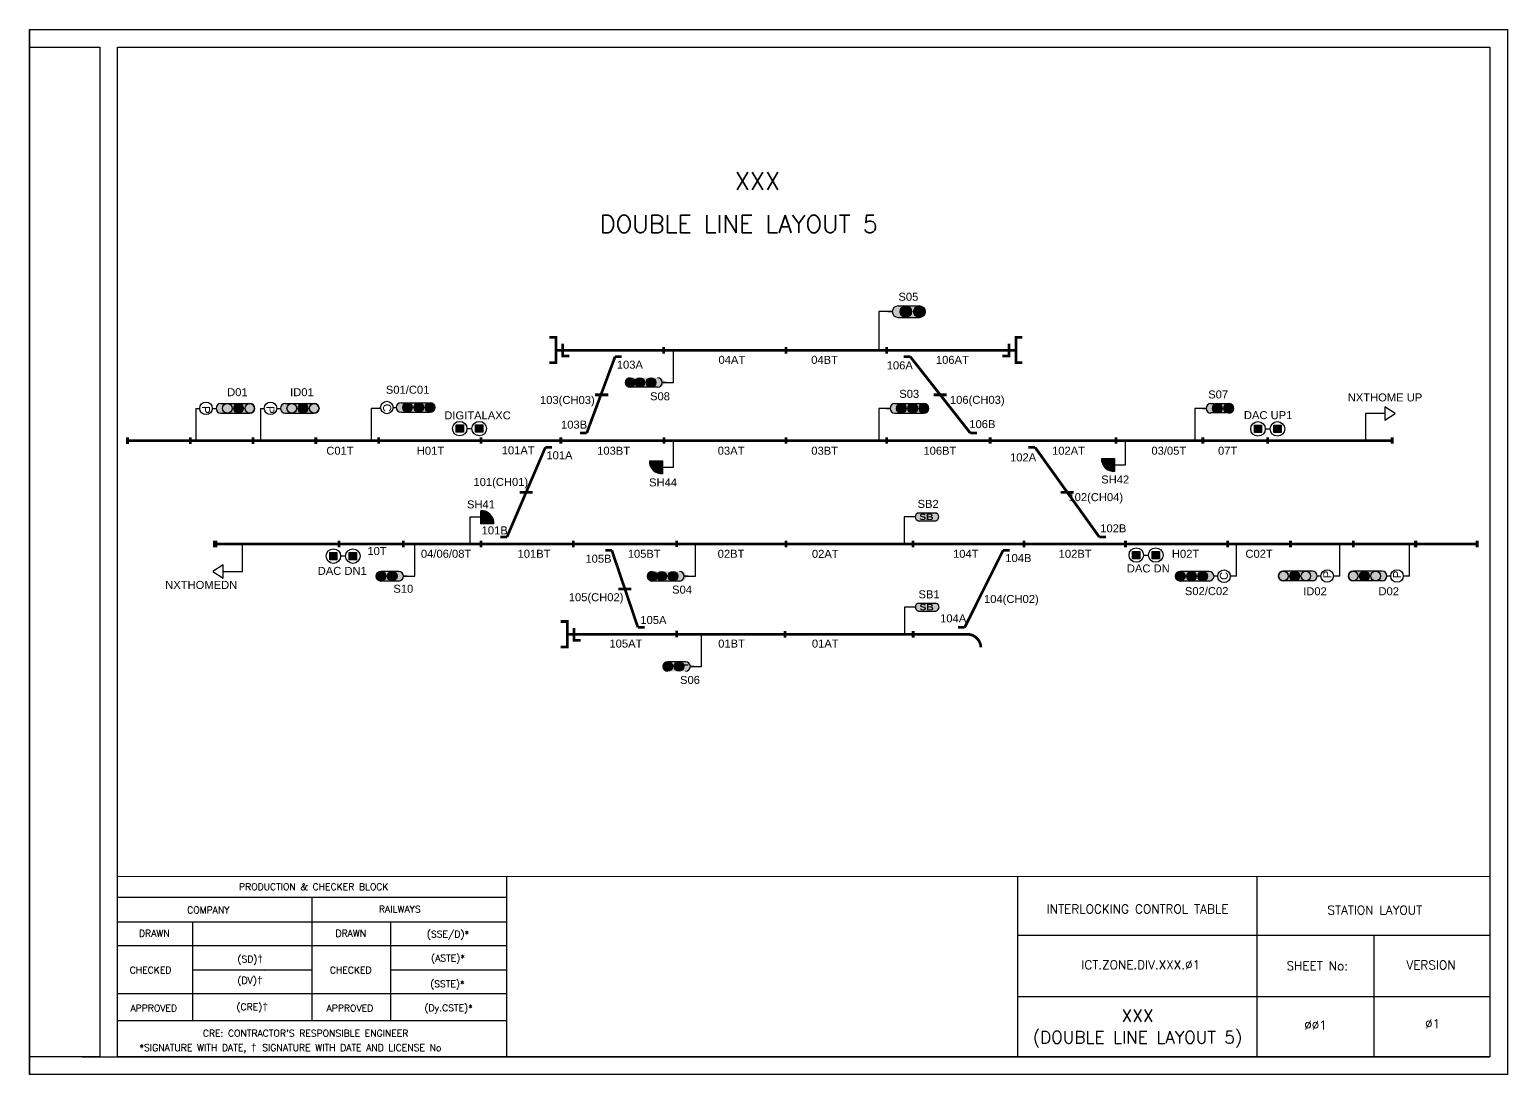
# Model space of a CAD drawing. Header units: inches. Extents: x -19 to 1640, y 43 to 732.
# Drawn here: x 1213.5 to 1633.5, y 430.8 to 727.8 of the extents above; entities that cross this region are included whole.
import ezdxf
from ezdxf.enums import TextEntityAlignment as Align

# ---------------------------------------------------------------- set-up
doc = ezdxf.new("R2010")
doc.units = ezdxf.units.IN
doc.header["$MEASUREMENT"] = 0
doc.layers.add('DIM', color=7, linetype='Continuous')
doc.styles.add('ARIAL', font='arial.ttf')
doc.styles.add('ROMANS', font='romans.shx', dxfattribs={"height": 2})

# ---------------------------------------------------------------- blocks, each defined once
blk = doc.blocks.new('A$C1B685902')
at = {"color": 7}
blk.add_line((0, 297), (0, 0), dxfattribs=at)
for points in [[(0, 297), (420, 297), (420, 0), (0, 0)], [(25, 292), (415, 292), (415, 5), (25, 5)]]:
    blk.add_lwpolyline(points, close=True, dxfattribs=at)
blk.add_lwpolyline([(0, 292), (20, 292), (20, 5), (0, 5)], dxfattribs=at)

msp = doc.modelspace()

# ---------------------------------------------------------------- hatches: boundary and pattern name
at = {"true_color": 0x000000}
h = msp.add_hatch(color=18, dxfattribs=at)
h.dxf.hatch_style = 1
h.paths.add_polyline_path([(1460.34, 649.29, 1), (1460.36, 646.02), (1466.41, 646.02, 1), (1466.38, 649.29)])
h = msp.add_hatch(color=1)
h.dxf.hatch_style = 1
h.paths.add_polyline_path([(1464.2, 647.65, 1), (1460.93, 647.65, 1)])
h = msp.add_hatch(color=2)
h.dxf.hatch_style = 1
h.paths.add_polyline_path([(1464.76, 647.65, 1), (1468.03, 647.65, 1)])
h = msp.add_hatch(color=18, dxfattribs=at)
h.dxf.hatch_style = 1
h.paths.add_polyline_path([(1384.23, 626.14, -1), (1384.25, 628.86), (1392.48, 628.86, -1), (1392.46, 626.14)])
h = msp.add_hatch(color=3)
h.dxf.hatch_style = 1
h.paths.add_polyline_path([(1385.61, 627.5, 1), (1382.88, 627.5, 1)])
h = msp.add_hatch(color=2)
h.dxf.hatch_style = 1
h.paths.add_polyline_path([(1388.3, 627.5, 1), (1385.57, 627.5, 1)])
h = msp.add_hatch(color=1)
h.dxf.hatch_style = 1
h.paths.add_polyline_path([(1388.76, 627.5, 1), (1391.49, 627.5, 1)])
h = msp.add_hatch(color=18, dxfattribs=at)
h.dxf.hatch_style = 1
h.paths.add_polyline_path([(1319.09, 621.78, 1), (1319.11, 619.05), (1327.34, 619.05, 1), (1327.31, 621.78)])
h = msp.add_hatch(color=18, dxfattribs=at)
h.dxf.hatch_style = 1
h.paths.add_polyline_path([(1319.09, 621.78, 1), (1319.11, 619.05), (1327.34, 619.05, 1), (1327.31, 621.78)])
h = msp.add_hatch(color=2)
h.dxf.hatch_style = 1
h.paths.add_polyline_path([(1319.58, 620.42, 1), (1322.3, 620.42, 1)])
h.paths.add_polyline_path([(1328.69, 620.42, 1), (1325.96, 620.42, 1)])
h = msp.add_hatch(color=1)
h.dxf.hatch_style = 1
h.paths.add_polyline_path([(1319.58, 620.42, 1), (1322.3, 620.42, 1)])
h = msp.add_hatch(color=3)
h.dxf.hatch_style = 1
h.paths.add_polyline_path([(1322.77, 620.42, 1), (1325.5, 620.42, 1)])
h = msp.add_hatch(color=2)
h.dxf.hatch_style = 1
h.paths.add_polyline_path([(1322.77, 620.42, 1), (1325.5, 620.42, 1)])
h = msp.add_hatch(color=3)
h.dxf.hatch_style = 1
h.paths.add_polyline_path([(1325.96, 620.42, 1), (1328.69, 620.42, 1)])
h = msp.add_hatch(color=18, dxfattribs=at)
h.dxf.hatch_style = 1
h.paths.add_polyline_path([(1267.87, 621.53, 1), (1267.89, 618.8), (1276.12, 618.8, 1), (1276.1, 621.53)])
h = msp.add_hatch(color=2)
h.dxf.hatch_style = 1
h.paths.add_polyline_path([(1268.36, 620.17, 1), (1271.09, 620.17, 1)])
h.paths.add_polyline_path([(1277.47, 620.17, 1), (1274.75, 620.17, 1)])
h = msp.add_hatch(color=3)
h.dxf.hatch_style = 1
h.paths.add_polyline_path([(1271.55, 620.17, 1), (1274.28, 620.17, 1)])
h = msp.add_hatch(color=18, dxfattribs=at)
h.dxf.hatch_style = 1
h.paths.add_polyline_path([(1286.18, 621.53, 1), (1286.21, 618.8), (1294.43, 618.8, 1), (1294.41, 621.53)])
h = msp.add_hatch(color=2)
h.dxf.hatch_style = 1
h.paths.add_polyline_path([(1286.68, 620.17, 1), (1289.4, 620.17, 1)])
h.paths.add_polyline_path([(1295.79, 620.17, 1), (1293.06, 620.17, 1)])
h = msp.add_hatch(color=3)
h.dxf.hatch_style = 1
h.paths.add_polyline_path([(1289.87, 620.17, 1), (1292.6, 620.17, 1)])
h = msp.add_hatch(color=18, dxfattribs=at)
h.dxf.hatch_style = 1
h.paths.add_polyline_path([(1459.43, 621.53, 1), (1459.45, 618.8), (1467.68, 618.8, 1), (1467.66, 621.53)])
h = msp.add_hatch(color=1)
h.dxf.hatch_style = 1
h.paths.add_polyline_path([(1462.65, 620.17, 1), (1459.93, 620.17, 1)])
h = msp.add_hatch(color=2)
h.dxf.hatch_style = 1
h.paths.add_polyline_path([(1463.12, 620.17, 1), (1465.84, 620.17, 1)])
h = msp.add_hatch(color=3)
h.dxf.hatch_style = 1
h.paths.add_polyline_path([(1466.31, 620.17, 1), (1469.04, 620.17, 1)])
h = msp.add_hatch(color=18, dxfattribs=at)
h.dxf.hatch_style = 1
h.paths.add_polyline_path([(1549.24, 621.53, 1), (1549.26, 618.8), (1554.3, 618.8, 1), (1554.27, 621.53)])
h = msp.add_hatch(color=1)
h.dxf.hatch_style = 1
h.paths.add_polyline_path([(1552.46, 620.17, 1), (1549.73, 620.17, 1)])
h = msp.add_hatch(color=3)
h.dxf.hatch_style = 1
h.paths.add_polyline_path([(1552.92, 620.17, 1), (1555.65, 620.17, 1)])
h = msp.add_hatch(color=5)
h.dxf.hatch_style = 1
h.paths.add_polyline_path([(1336.8, 613.38), (1336.8, 615.45), (1334.74, 615.45), (1334.74, 613.38)])
h = msp.add_hatch(color=5)
h.dxf.hatch_style = 1
h.paths.add_polyline_path([(1342.33, 613.38), (1342.33, 615.45), (1340.28, 615.45), (1340.28, 613.38)])
h = msp.add_hatch(color=5)
h.dxf.hatch_style = 1
h.paths.add_polyline_path([(1563.65, 613.29), (1563.65, 615.36), (1561.6, 615.36), (1561.6, 613.29)])
h = msp.add_hatch(color=5)
h.dxf.hatch_style = 1
h.paths.add_polyline_path([(1569.19, 613.29), (1569.19, 615.36), (1567.13, 615.36), (1567.13, 613.29)])
h = msp.add_hatch(color=256)
h.dxf.hatch_style = 1
h.paths.add_polyline_path([(1389.69, 605.26, 0.432111), (1393.38, 601.55), (1393.38, 605.26)])
h = msp.add_hatch(color=256)
h.dxf.hatch_style = 1
h.paths.add_polyline_path([(1518.16, 605.92, 0.432111), (1521.84, 602.22), (1521.84, 605.92)])
h = msp.add_hatch(color=2)
h.dxf.hatch_style = 1
h.paths.add_polyline_path([(1519.99, 604.28, 1), (1518.75, 604.28, 1)])
h = msp.add_hatch(color=2)
h.dxf.hatch_style = 1
h.paths.add_polyline_path([(1521.56, 604.68, 1), (1520.32, 604.68, 1)])
h = msp.add_hatch(color=2)
h.dxf.hatch_style = 1
h.paths.add_polyline_path([(1391.52, 603.62, 1), (1390.29, 603.62, 1)])
h = msp.add_hatch(color=2)
h.dxf.hatch_style = 1
h.paths.add_polyline_path([(1393.09, 604.02, 1), (1391.86, 604.02, 1)])
h = msp.add_hatch(color=2)
h.dxf.hatch_style = 1
h.paths.add_polyline_path([(1393.09, 602.47, 1), (1391.86, 602.47, 1)])
h = msp.add_hatch(color=2)
h.dxf.hatch_style = 1
h.paths.add_polyline_path([(1521.56, 603.13, 1), (1520.32, 603.13, 1)])
h = msp.add_hatch(color=256)
h.dxf.hatch_style = 1
h.paths.add_polyline_path([(1345.49, 587.36, 0.432111), (1341.81, 591.06), (1341.81, 587.36)])
h = msp.add_hatch(color=2)
h.dxf.hatch_style = 1
h.paths.add_polyline_path([(1343.33, 590.14, 1), (1342.09, 590.14, 1)])
h = msp.add_hatch(color=2)
h.dxf.hatch_style = 1
h.paths.add_polyline_path([(1343.33, 588.59, 1), (1342.09, 588.59, 1)])
h = msp.add_hatch(color=2)
h.dxf.hatch_style = 1
h.paths.add_polyline_path([(1344.9, 588.99, 1), (1343.66, 588.99, 1)])
h = msp.add_hatch(color=256)
h.dxf.hatch_style = 1
h.paths.add_polyline_path([(1466.1, 590.45, 0.79433), (1466.1, 588.21), (1471.04, 588.21, 0.79433), (1471.04, 590.45)])
h = msp.add_hatch(color=5)
h.dxf.hatch_style = 1
h.paths.add_polyline_path([(1298.84, 579.21), (1298.84, 577.14), (1300.89, 577.14), (1300.89, 579.21)])
h = msp.add_hatch(color=5)
h.dxf.hatch_style = 1
h.paths.add_polyline_path([(1304.37, 579.21), (1304.37, 577.14), (1306.43, 577.14), (1306.43, 579.21)])
h = msp.add_hatch(color=5)
h.dxf.hatch_style = 1
h.paths.add_polyline_path([(1527.01, 579.51), (1527.01, 577.44), (1529.07, 577.44), (1529.07, 579.51)])
h = msp.add_hatch(color=5)
h.dxf.hatch_style = 1
h.paths.add_polyline_path([(1532.55, 579.51), (1532.55, 577.44), (1534.61, 577.44), (1534.61, 579.51)])
h = msp.add_hatch(color=18, dxfattribs=at)
h.dxf.hatch_style = 1
h.paths.add_polyline_path([(1318.45, 571.08, 1), (1318.43, 573.81), (1313.39, 573.81, 1), (1313.41, 571.08)])
h = msp.add_hatch(color=3)
h.dxf.hatch_style = 1
h.paths.add_polyline_path([(1314.77, 572.45, 1), (1312.04, 572.45, 1)])
h = msp.add_hatch(color=1)
h.dxf.hatch_style = 1
h.paths.add_polyline_path([(1315.23, 572.45, 1), (1317.96, 572.45, 1)])
h = msp.add_hatch(color=18, dxfattribs=at)
h.dxf.hatch_style = 1
h.paths.add_polyline_path([(1390.5, 571.08, -1), (1390.52, 573.81), (1398.75, 573.81, -1), (1398.73, 571.08)])
h = msp.add_hatch(color=3)
h.dxf.hatch_style = 1
h.paths.add_polyline_path([(1391.87, 572.45, 1), (1389.14, 572.45, 1)])
h = msp.add_hatch(color=2)
h.dxf.hatch_style = 1
h.paths.add_polyline_path([(1394.56, 572.45, 1), (1391.83, 572.45, 1)])
h = msp.add_hatch(color=1)
h.dxf.hatch_style = 1
h.paths.add_polyline_path([(1395.03, 572.45, 1), (1397.75, 572.45, 1)])
h = msp.add_hatch(color=18, dxfattribs=at)
h.dxf.hatch_style = 1
h.paths.add_polyline_path([(1548.78, 571.08, 1), (1548.76, 573.81), (1540.53, 573.81, 1), (1540.55, 571.08)])
h = msp.add_hatch(color=2)
h.dxf.hatch_style = 1
h.paths.add_polyline_path([(1548.29, 572.44, 1), (1545.56, 572.44, 1)])
h.paths.add_polyline_path([(1539.18, 572.44, 1), (1541.9, 572.44, 1)])
h = msp.add_hatch(color=18, dxfattribs=at)
h.dxf.hatch_style = 1
h.paths.add_polyline_path([(1548.78, 571.08, 1), (1548.76, 573.81), (1540.53, 573.81, 1), (1540.55, 571.08)])
h = msp.add_hatch(color=3)
h.dxf.hatch_style = 1
h.paths.add_polyline_path([(1541.9, 572.44, 1), (1539.18, 572.44, 1)])
h = msp.add_hatch(color=3)
h.dxf.hatch_style = 1
h.paths.add_polyline_path([(1545.09, 572.44, 1), (1542.37, 572.44, 1)])
h = msp.add_hatch(color=2)
h.dxf.hatch_style = 1
h.paths.add_polyline_path([(1545.09, 572.44, 1), (1542.37, 572.44, 1)])
h = msp.add_hatch(color=1)
h.dxf.hatch_style = 1
h.paths.add_polyline_path([(1548.29, 572.44, 1), (1545.56, 572.44, 1)])
h = msp.add_hatch(color=18, dxfattribs=at)
h.dxf.hatch_style = 1
h.paths.add_polyline_path([(1578.09, 571.15, 1), (1578.07, 573.88), (1569.84, 573.88, 1), (1569.86, 571.15)])
h = msp.add_hatch(color=2)
h.dxf.hatch_style = 1
h.paths.add_polyline_path([(1577.6, 572.51, 1), (1574.87, 572.51, 1)])
h.paths.add_polyline_path([(1568.49, 572.51, 1), (1571.21, 572.51, 1)])
h = msp.add_hatch(color=3)
h.dxf.hatch_style = 1
h.paths.add_polyline_path([(1574.41, 572.51, 1), (1571.68, 572.51, 1)])
h = msp.add_hatch(color=18, dxfattribs=at)
h.dxf.hatch_style = 1
h.paths.add_polyline_path([(1597.92, 571.15, 1), (1597.9, 573.88), (1589.67, 573.88, 1), (1589.69, 571.15)])
h = msp.add_hatch(color=2)
h.dxf.hatch_style = 1
h.paths.add_polyline_path([(1597.43, 572.51, 1), (1594.7, 572.51, 1)])
h.paths.add_polyline_path([(1588.32, 572.51, 1), (1591.05, 572.51, 1)])
h = msp.add_hatch(color=3)
h.dxf.hatch_style = 1
h.paths.add_polyline_path([(1594.24, 572.51, 1), (1591.51, 572.51, 1)])
h = msp.add_hatch(color=256)
h.dxf.hatch_style = 1
h.paths.add_polyline_path([(1466.16, 564.79, 0.79433), (1466.16, 562.55), (1471.1, 562.55, 0.79433), (1471.1, 564.79)])
h = msp.add_hatch(color=18, dxfattribs=at)
h.dxf.hatch_style = 1
h.paths.add_polyline_path([(1399.96, 545.43, 1), (1399.94, 548.16), (1394.9, 548.16, 1), (1394.92, 545.43)])
h = msp.add_hatch(color=2)
h.dxf.hatch_style = 1
h.paths.add_polyline_path([(1396.27, 546.79, 1), (1393.55, 546.79, 1)])
h = msp.add_hatch(color=1)
h.dxf.hatch_style = 1
h.paths.add_polyline_path([(1396.74, 546.79, 1), (1399.47, 546.79, 1)])

# ---------------------------------------------------------------- linework, layer by layer
at = {"color": 5}
for p, q in [((1458.72, 647.65), (1454.91, 647.65)), ((1454.91, 647.65), (1454.91, 636.66)), ((1457.44, 647.65), (1458.72, 647.65)), ((1396.51, 629.06), (1396.51, 636.66)), ((1396.51, 627.5), (1396.51, 636.66)), ((1393.33, 627.5), (1396.51, 627.5)), ((1394.4, 627.5), (1393.33, 627.5)), ((1260.82, 620.17), (1260.82, 611.01)), ((1260.82, 620.17), (1261.89, 620.17)), ((1265.45, 620.17), (1266.52, 620.17)), ((1279.14, 620.17), (1279.14, 611.01)), ((1279.14, 620.17), (1280.2, 620.17)), ((1283.77, 620.17), (1284.83, 620.17)), ((1313.3, 620.17), (1310.65, 620.17)), ((1313.3, 620.17), (1310.65, 620.17)), ((1310.65, 620.17), (1310.65, 611.01)), ((1310.65, 618.64), (1310.65, 611.01)), ((1316.85, 620.42), (1317.73, 620.42)), ((1316.85, 620.42), (1317.73, 620.42)), ((1458.08, 620.17), (1454.91, 620.17)), ((1454.91, 620.17), (1454.91, 611.01)), ((1457.02, 620.17), (1458.08, 620.17)), ((1547.88, 620.17), (1544.71, 620.17)), ((1544.71, 620.17), (1544.71, 611.01)), ((1546.82, 620.17), (1547.88, 620.17)), ((1598.68, 618.69), (1593.18, 618.69)), ((1593.18, 618.69), (1593.18, 611.01)), ((1598.68, 620.56), (1598.68, 616.83)), ((1601.63, 618.69), (1598.68, 620.56)), ((1598.68, 616.83), (1601.63, 618.69)), ((1337.83, 614.41), (1339.25, 614.41)), ((1564.68, 614.33), (1566.11, 614.33)), ((1396.51, 603.41), (1396.51, 611.01)), ((1524.97, 604.07), (1524.97, 611.01)), ((1393.38, 603.41), (1396.51, 603.41)), ((1521.84, 604.07), (1524.97, 604.07)), ((1338.68, 589.21), (1338.68, 581.61)), ((1341.81, 589.21), (1338.68, 589.21)), ((1465.21, 589.33), (1462.12, 589.33)), ((1462.12, 589.33), (1462.12, 581.65)), ((1274.04, 573.78), (1274.04, 581.46)), ((1322.98, 572.45), (1322.98, 581.61)), ((1402.77, 572.45), (1402.77, 581.61)), ((1556.54, 572.44), (1556.54, 581.61)), ((1556.54, 572.44), (1556.54, 581.61)), ((1585.85, 572.51), (1585.85, 581.67)), ((1605.69, 572.44), (1605.69, 581.6)), ((1268.53, 575.64), (1265.59, 573.78)), ((1268.53, 571.91), (1268.53, 575.64)), ((1303.35, 578.17), (1301.92, 578.17)), ((1530.1, 578.47), (1531.52, 578.47)), ((1265.59, 573.78), (1268.53, 571.91)), ((1268.53, 573.78), (1274.04, 573.78)), ((1319.8, 572.45), (1322.98, 572.45)), ((1320.87, 572.45), (1319.8, 572.45)), ((1399.6, 572.45), (1402.77, 572.45)), ((1400.66, 572.45), (1399.6, 572.45)), ((1551.19, 572.44), (1550.13, 572.44)), ((1551.19, 572.44), (1550.13, 572.44)), ((1556.54, 572.44), (1554.76, 572.44)), ((1580.5, 572.51), (1579.44, 572.51)), ((1585.85, 572.51), (1584.07, 572.51)), ((1600.34, 572.51), (1599.28, 572.51)), ((1605.69, 572.51), (1603.91, 572.51)), ((1465.27, 563.67), (1462.18, 563.67)), ((1462.18, 563.67), (1462.18, 555.99)), ((1404.48, 546.79), (1404.48, 555.95)), ((1401.31, 546.79), (1404.48, 546.79)), ((1402.37, 546.79), (1401.31, 546.79))]:
    msp.add_line(p, q, dxfattribs=at)
for p, q in [((1460.34, 649.29), (1466.41, 649.29)), ((1460.34, 646.02), (1466.41, 646.02)), ((1391.98, 626.14), (1383.73, 626.14)), ((1319.09, 621.78), (1327.34, 621.78)), ((1319.09, 621.78), (1327.34, 621.78)), ((1267.87, 621.53), (1276.12, 621.53)), ((1267.87, 618.8), (1276.12, 618.8)), ((1286.18, 621.53), (1294.43, 621.53)), ((1286.18, 618.8), (1294.43, 618.8)), ((1319.09, 619.05), (1327.34, 619.05)), ((1319.09, 619.05), (1327.34, 619.05)), ((1459.43, 621.53), (1467.68, 621.53)), ((1459.43, 618.8), (1467.68, 618.8)), ((1549.24, 621.53), (1554.3, 621.53)), ((1549.24, 619.03), (1554.3, 619.03)), ((1389.69, 605.26), (1393.38, 605.26)), ((1393.38, 605.26), (1393.38, 601.55)), ((1518.16, 605.92), (1521.84, 605.92)), ((1521.84, 605.92), (1521.84, 602.22)), ((1341.81, 587.36), (1341.81, 591.06)), ((1466.1, 590.45), (1471.04, 590.45)), ((1466.1, 588.21), (1471.04, 588.21)), ((1345.49, 587.36), (1341.81, 587.36)), ((1318.45, 573.81), (1313.39, 573.81)), ((1548.78, 573.81), (1540.53, 573.81)), ((1548.78, 573.81), (1540.53, 573.81)), ((1578.09, 573.88), (1569.84, 573.88)), ((1597.92, 573.88), (1589.67, 573.88)), ((1318.45, 571.08), (1313.39, 571.08)), ((1398.24, 571.08), (1389.99, 571.08)), ((1548.78, 571.08), (1540.53, 571.08)), ((1548.78, 571.08), (1540.53, 571.08)), ((1578.09, 571.15), (1569.84, 571.15)), ((1597.92, 571.15), (1589.67, 571.15)), ((1466.16, 564.79), (1471.1, 564.79)), ((1466.16, 562.55), (1471.1, 562.55)), ((1399.96, 548.16), (1394.9, 548.16)), ((1400.71, 547.18), (1396.5, 547.18)), ((1238.52, 487.11), (1628.5, 487.19)), ((1349.11, 487.19), (1349.11, 435.84)), ((1271.75, 481.13), (1238.51, 481.13)), ((1349.11, 481.12), (1271.75, 481.13)), ((1293.71, 481.13), (1293.71, 446.03)), ((1271.75, 474.09), (1238.51, 474.09)), ((1259.95, 446.03), (1259.95, 474.09)), ((1349.11, 474.08), (1271.75, 474.09)), ((1316.15, 446.03), (1316.15, 474.09)), ((1595.54, 470.46), (1595.54, 435.84)), ((1271.75, 467.42), (1238.51, 467.42)), ((1349.11, 467.41), (1271.75, 467.42)), ((1293.71, 460.44), (1259.95, 460.44)), ((1280.41, 460.29), (1280.41, 460.29)), ((1349.11, 460.44), (1316.15, 460.44)), ((1271.75, 453.78), (1238.51, 453.78)), ((1349.11, 453.77), (1271.75, 453.78)), ((1271.75, 446.03), (1238.51, 446.04)), ((1349.11, 446.03), (1271.75, 446.03))]:
    msp.add_line(p, q)
at = {"lineweight": -2}
for p, q in [((1494.35, 436.12), (1494.35, 487.19)), ((1494.35, 470.46), (1628.32, 470.46)), ((1494.35, 453.01), (1628.5, 453.01))]:
    msp.add_line(p, q, dxfattribs=at)
at = {"linetype": 'Continuous', "lineweight": -2}
for p, q in [((1562.43, 436.12), (1562.43, 487.19)), ((1228.5, 435.84), (1510.5, 435.84)), ((1228.5, 435.84), (1628.5, 435.84))]:
    msp.add_line(p, q, dxfattribs=at)
at = {"color": 5, "const_width": 0.78}
for points in [[(1361.27, 640.38), (1363.16, 640.38)], [(1363.1, 640.77), (1363.1, 632.75)], [(1365.04, 638.55), (1365.04, 634.62)], [(1491.9, 638.55), (1491.9, 634.62)], [(1495.67, 640.38), (1493.78, 640.38)], [(1493.84, 640.77), (1493.84, 632.75)], [(1363.1, 636.66), (1493.84, 636.66)], [(1365.04, 635.01), (1366.93, 635.01)], [(1379.93, 634.87), (1371.86, 613.14)], [(1379.93, 634.87), (1381.82, 634.87)], [(1393.7, 637.59), (1393.7, 635.73)], [(1428.47, 637.59), (1428.47, 635.73)], [(1457.14, 637.59), (1457.14, 635.73)], [(1463.79, 634.87), (1461.9, 634.87)], [(1463.79, 634.87), (1480.88, 613.14)], [(1491.9, 635.01), (1490.01, 635.01)], [(1361.27, 633.14), (1363.16, 633.14)], [(1495.67, 633.14), (1493.78, 633.14)], [(1377.97, 624.01), (1374.25, 624.01)], [(1470.47, 624.01), (1474.19, 624.01)], [(1371.86, 613.14), (1369.97, 613.14)], [(1480.88, 613.14), (1482.76, 613.14)], [(1241.36, 611.93), (1241.36, 610.07)], [(1241.36, 611.01), (1600.77, 611.01)], [(1259.19, 611.94), (1259.19, 610.07)], [(1277.03, 611.94), (1277.03, 610.07)], [(1294.87, 611.94), (1294.87, 610.07)], [(1312.71, 611.94), (1312.71, 610.08)], [(1341.79, 611.94), (1341.79, 610.08)], [(1360.11, 609.06), (1349.19, 583.59)], [(1360.11, 609.06), (1362, 609.06)], [(1364.51, 611.94), (1364.51, 610.08)], [(1393.83, 611.94), (1393.83, 610.08)], [(1428.47, 611.94), (1428.47, 610.08)], [(1457.12, 611.94), (1457.12, 610.08)], [(1486.51, 611.94), (1486.51, 610.08)], [(1499.28, 609.06), (1497.39, 609.06)], [(1499.28, 609.06), (1517.54, 583.59)], [(1522.3, 611.94), (1522.3, 610.08)], [(1546.95, 611.94), (1546.95, 610.08)], [(1565.35, 611.94), (1565.35, 610.08)], [(1600.77, 611.94), (1600.77, 610.08)], [(1356.51, 596.32), (1352.79, 596.32)], [(1506.55, 596.32), (1510.27, 596.32)], [(1349.19, 583.59), (1347.3, 583.59)], [(1517.54, 583.59), (1519.43, 583.59)], [(1266.03, 580.67), (1266.03, 582.54)], [(1266.03, 581.61), (1625.16, 581.6)], [(1266.45, 582.54), (1266.45, 580.67)], [(1301.45, 582.54), (1301.45, 580.68)], [(1319.72, 582.54), (1319.72, 580.68)], [(1341.79, 580.67), (1341.79, 582.54)], [(1341.8, 582.54), (1341.8, 580.68)], [(1368.06, 582.54), (1368.06, 580.68)], [(1379, 579.79), (1377.12, 579.79)], [(1386.42, 557.89), (1379, 579.79)], [(1397.39, 580.72), (1397.39, 582.58)], [(1428.47, 580.67), (1428.47, 582.54)], [(1464.58, 582.54), (1464.58, 580.68)], [(1479.28, 557.89), (1490.19, 579.79)], [(1490.19, 579.79), (1492.07, 579.79)], [(1496.15, 582.54), (1496.15, 580.68)], [(1524.95, 582.54), (1524.95, 580.68)], [(1525.05, 580.67), (1525.05, 582.54)], [(1554.03, 582.54), (1554.03, 580.67)], [(1571.87, 582.54), (1571.87, 580.67)], [(1589.7, 582.54), (1589.7, 580.67)], [(1607.32, 580.67), (1607.32, 582.53)], [(1607.54, 582.54), (1607.54, 580.67)], [(1624.92, 582.53), (1624.92, 580.67)], [(1384.57, 568.84), (1380.85, 568.84)], [(1364.48, 559.57), (1366.37, 559.57)], [(1366.32, 559.96), (1366.32, 551.94)], [(1366.32, 555.95), (1480.27, 555.95)], [(1368.25, 557.75), (1368.25, 553.82)], [(1368.25, 554.21), (1370.14, 554.21)], [(1386.42, 557.89), (1388.3, 557.89)], [(1397.39, 555.07), (1397.39, 556.93)], [(1428.23, 555.02), (1428.23, 556.88)], [(1464.64, 555.02), (1464.64, 556.88)], [(1479.28, 557.89), (1477.39, 557.89)], [(1364.48, 552.33), (1366.37, 552.33)]]:
    msp.add_lwpolyline(points, dxfattribs=at)
at = {"color": 5}
for points in [[(1334.74, 615.45), (1336.8, 615.45), (1336.8, 613.38), (1334.74, 613.38)], [(1340.28, 615.45), (1342.33, 615.45), (1342.33, 613.38), (1340.28, 613.38)], [(1561.6, 615.36), (1563.65, 615.36), (1563.65, 613.29), (1561.6, 613.29)], [(1567.13, 615.36), (1569.19, 615.36), (1569.19, 613.29), (1567.13, 613.29)], [(1300.89, 577.14), (1298.84, 577.14), (1298.84, 579.21), (1300.89, 579.21)], [(1306.43, 577.14), (1304.37, 577.14), (1304.37, 579.21), (1306.43, 579.21)], [(1529.07, 577.44), (1527.01, 577.44), (1527.01, 579.51), (1529.07, 579.51)], [(1534.61, 577.44), (1532.55, 577.44), (1532.55, 579.51), (1534.61, 579.51)]]:
    msp.add_lwpolyline(points, close=True, dxfattribs=at)
at = {"color": 5, "const_width": 0.78}
msp.add_lwpolyline([(1480.27, 555.95, -0.381023), (1483.87, 552.23, -1.188968)], format="xyb", dxfattribs=at)
at = {"color": 1}
for centre, radius in [((1462.56, 647.65), 1.64), ((1390.13, 627.5), 1.36), ((1320.94, 620.42), 1.36), ((1461.29, 620.17), 1.36), ((1551.09, 620.17), 1.36), ((1316.6, 572.45), 1.36), ((1396.39, 572.45), 1.36), ((1546.92, 572.44), 1.36), ((1398.1, 546.79), 1.36)]:
    msp.add_circle(centre, radius, dxfattribs=at)
at = {"color": 2}
for centre, radius in [((1466.4, 647.65), 1.64), ((1386.93, 627.5), 1.36), ((1320.94, 620.42), 1.36), ((1324.13, 620.42), 1.36), ((1327.32, 620.42), 1.36), ((1269.72, 620.17), 1.36), ((1276.11, 620.17), 1.36), ((1288.04, 620.17), 1.36), ((1294.42, 620.17), 1.36), ((1464.48, 620.17), 1.36), ((1519.37, 604.28), 0.616), ((1520.94, 604.68), 0.616), ((1390.9, 603.62), 0.616), ((1392.47, 604.02), 0.616), ((1392.47, 602.47), 0.616), ((1520.94, 603.13), 0.616), ((1342.71, 590.14), 0.616), ((1342.71, 588.59), 0.616), ((1344.28, 588.99), 0.616), ((1393.2, 572.45), 1.36), ((1540.54, 572.44), 1.36), ((1543.73, 572.44), 1.36), ((1546.92, 572.44), 1.36), ((1569.85, 572.51), 1.36), ((1576.23, 572.51), 1.36), ((1589.68, 572.51), 1.36), ((1596.07, 572.51), 1.36), ((1394.91, 546.79), 1.36)]:
    msp.add_circle(centre, radius, dxfattribs=at)
at = {"color": 3}
for centre in [(1384.24, 627.5), (1324.13, 620.42), (1327.32, 620.42), (1272.92, 620.17), (1291.23, 620.17), (1467.67, 620.17), (1554.29, 620.17), (1313.4, 572.45), (1390.51, 572.45), (1540.54, 572.44), (1543.73, 572.44), (1573.04, 572.51), (1592.87, 572.51)]:
    msp.add_circle(centre, 1.36, dxfattribs=at)
at = {"color": 5}
for centre, radius in [((1263.67, 620.17), 1.78), ((1281.99, 620.17), 1.78), ((1315.06, 620.42), 1.78), ((1335.77, 614.41), 2.06), ((1341.31, 614.41), 2.06), ((1562.63, 614.33), 2.06), ((1568.16, 614.33), 2.06), ((1299.87, 578.17), 2.06), ((1305.4, 578.17), 2.06), ((1528.04, 578.47), 2.06), ((1533.58, 578.47), 2.06), ((1552.98, 572.44), 1.78), ((1582.29, 572.51), 1.78), ((1602.12, 572.51), 1.78)]:
    msp.add_circle(centre, radius, dxfattribs=at)
for centre, radius, start, end in [((1460.35, 647.65), 1.64, 90.4377, 269.5623), ((1466.4, 647.65), 1.64, 270.4377, 89.5623), ((1384.24, 627.5), 1.36, 90.4377, 269.5623), ((1391.97, 627.5), 1.36, 270.4377, 89.5623), ((1319.1, 620.42), 1.36, 90.4377, 269.5623), ((1319.1, 620.42), 1.36, 90.4377, 269.5623), ((1327.32, 620.42), 1.36, 270.4377, 89.5623), ((1327.32, 620.42), 1.36, 270.4377, 89.5623), ((1267.88, 620.17), 1.36, 90.4377, 269.5623), ((1276.11, 620.17), 1.36, 270.4377, 89.5623), ((1286.2, 620.17), 1.36, 90.4377, 269.5623), ((1294.42, 620.17), 1.36, 270.4377, 89.5623), ((1459.44, 620.17), 1.36, 90.4377, 269.5623), ((1467.67, 620.17), 1.36, 270.4377, 89.5623), ((1549.25, 620.17), 1.36, 90.4377, 269.5623), ((1554.29, 620.17), 1.36, 270.4377, 89.5623), ((1393.28, 605.14), 3.59, 178.1004, 271.5793), ((1521.74, 605.8), 3.59, 178.1004, 271.5793), ((1341.91, 587.47), 3.59, 358.1004, 91.5793), ((1466.36, 589.33), 1.15, 103.0777, 256.9223), ((1470.78, 589.33), 1.15, 283.0777, 76.9223), ((1313.4, 572.45), 1.36, 90.4377, 269.5623), ((1318.44, 572.45), 1.36, 270.4377, 89.5623), ((1390.51, 572.45), 1.36, 90.4377, 269.5623), ((1398.23, 572.45), 1.36, 270.4377, 89.5623), ((1540.54, 572.44), 1.36, 90.4377, 269.5623), ((1540.54, 572.44), 1.36, 90.4377, 269.5623), ((1548.77, 572.44), 1.36, 270.4377, 89.5623), ((1548.77, 572.44), 1.36, 270.4377, 89.5623), ((1569.85, 572.51), 1.36, 90.4377, 269.5623), ((1578.08, 572.51), 1.36, 270.4377, 89.5623), ((1589.68, 572.51), 1.36, 90.4377, 269.5623), ((1597.91, 572.51), 1.36, 270.4377, 89.5623), ((1466.42, 563.67), 1.15, 103.0777, 256.9223), ((1470.84, 563.67), 1.15, 283.0777, 76.9223), ((1394.91, 546.79), 1.36, 90.4377, 269.5623), ((1399.95, 546.79), 1.36, 270.4377, 89.5623)]:
    msp.add_arc(centre, radius, start, end)

# ---------------------------------------------------------------- block references
msp.add_blockref('A$C1B685902', (1213.52, 430.84))

# ---------------------------------------------------------------- texts
at = {"style": 'ROMANS'}
for s, height, p in [('PRODUCTION & CHECKER BLOCK', 1.92, (1294.29, 484.19)), ('COMPANY', 1.92, (1264.33, 477.57)), ('RAILWAYS', 1.92, (1318.74, 477.83)), ('DRAWN', 1.92, (1248.97, 470.95)), ('DRAWN', 1.92, (1304.83, 470.95)), ('(SSE/D)*', 1.92, (1332.44, 470.74)), ('(ASTE)*', 1.92, (1332.44, 463.92)), ('CHECKED', 1.92, (1247.92, 460.5)), ('CHECKED', 1.92, (1304.79, 460.5)), ('(SSTE)*', 1.92, (1332.27, 456.59)), ('APPROVED', 1.92, (1248.82, 449.69)), ('APPROVED', 1.92, (1304.56, 449.69)), ('(Dy.CSTE)*', 1.92, (1332.61, 449.77)), ('XXX', 3.5, (1528.39, 447.54)), ("CRE: CONTRACTOR'S RESPONSIBLE ENGINEER", 1.92, (1291.98, 442.54)), ('(DOUBLE LINE LAYOUT 5)', 3.5, (1528.39, 441.41))]:
    msp.add_text(s, height=height, dxfattribs=at).set_placement(p, align=Align.MIDDLE_CENTER)
at = {"lineweight": -2, "style": 'ROMANS'}
for s, p in [('INTERLOCKING CONTROL TABLE', (1528.43, 477.86)), ('STATION LAYOUT', (1595.82, 477.54)), ('ICT.ZONE.DIV.XXX.Ø1', (1529.32, 462.02)), ('SHEET No:', (1579.49, 461.72)), ('VERSION', (1611.8, 461.95)), ('ØØ1 ', (1579.84, 444.86)), ('Ø1', (1612.26, 445.23))]:
    msp.add_text(s, height=2.5, dxfattribs=at).set_placement(p, align=Align.MIDDLE_CENTER)
at = {"color": 7, "char_height": 4.993, "width": 127.2695, "attachment_point": 1, "style": 'ROMANS'}
for s, insert in [('\\pi57.2152;XXX', (1356.79, 687.31)), ('\\pi18.81668;DOUBLE LINE LAYOUT 5', (1356.79, 675.05))]:
    msp.add_mtext(s, dxfattribs=dict(at, insert=insert))
at = {"char_height": 1.92, "attachment_point": 1, "style": 'ROMANS'}
for s, width, insert in [('(SD){\\fArial|b0|i0|c0|p34;\\H1.08333x;†}', 8.1172, (1272.6, 464.75)), ('(DV){\\fArial|b0|i0|c0|p34;\\H1.08333x;†}', 8.1172, (1272.6, 458.7)), ('(CRE){\\fArial|b0|i0|c0|p34;\\H1.08333x;†}', 8.1172, (1272.31, 451.16)), ('\\pi-5.76,l9.6,t9.6;*SIGNATURE WITH DATE, {\\fArial|b0|i0|c0|p34;\\H1.08333x;†  }SIGNATURE WITH DATE AND LICENSE No', 104.6362, (1240.9, 439.56))]:
    msp.add_mtext_dynamic_manual_height_columns(s, width=width, gutter_width=12.5, heights=[0], dxfattribs=dict(at, insert=insert))
at = {"layer": 'DIM', "color": 5, "char_height": 2.275, "line_spacing_factor": 0.9, "style": 'ARIAL'}
for s, insert, width, attachment_point in [('\\pi3.75962;S05', (1456.69, 653.02), 12.9041, 1), ('\\pi0.44163;04AT', (1408.87, 635.09), 8.284, 1), ('\\pi0.44163;04BT', (1435.22, 635.09), 8.284, 1), ('\\pi-0.33506;106AT', (1471.42, 635.09), 8.284, 1), ('\\pi0.60147;103A', (1379.81, 633.71), 8.284, 1), ('\\pi0.60147;106A', (1456.52, 633.52), 8.284, 1), ('\\pi4.8258;ID01', (1282.74, 625.9), 15.485, 1), ('\\pi0.63111;S01/C01', (1314.15, 626.59), 12.9041, 1), ('103(CH03)', (1358.59, 623.68), 8.284, 1), ('S08', (1395.51, 622.43), 12.9041, 9), ('\\pi3.76816;S03', (1456.92, 625.42), 12.9041, 1), ('106(CH03)', (1475.08, 623.72), 8.284, 1), ('\\pi5.05857;S07', (1543.43, 625.26), 15.485, 1), ('NXTHOME UP', (1588.13, 624.41), 20.9341, 1), ('\\pi-0.32192;DIGITALAXC', (1331.71, 619.31), 17.8821, 1), ('\\pi0.59199;DAC UP1', (1558.03, 619.37), 14.131, 1), ('\\pi0.68838;103B', (1363.87, 616.68), 8.284, 1), ('\\pi0.68838;106B', (1479.9, 616.82), 8.284, 1), ('\\pi0.36714;C01T', (1297.49, 609.26), 8.284, 1), ('\\pi0.41525;H01T', (1323.15, 609.26), 8.284, 1), ('\\pi-0.33506;101AT', (1348.04, 609.37), 8.284, 1), ('\\pi-0.33506;103BT', (1375.16, 609.26), 8.284, 1), ('\\pi0.44163;03AT', (1408.65, 609.26), 8.284, 1), ('\\pi0.44163;03BT', (1435.25, 609.26), 8.284, 1), ('\\pi-0.33506;106BT', (1467.89, 609.26), 8.284, 1), ('\\pi-0.33506;102AT', (1504.44, 609.26), 8.284, 1), ('\\pi-0.70751;03/05T', (1533.05, 609.26), 8.284, 1), ('\\pi1.50154;07T', (1549.77, 609.26), 8.284, 1), ('\\pi0.60147;101A', (1359.8, 607.95), 8.284, 1), ('\\pi0.60147;102A', (1491.57, 607.37), 8.284, 1), ('\\pi0.32214;SH42', (1517.76, 601.09), 8.284, 1), ('\\pi-3.39995;101(CH01)', (1343.08, 600.39), 8.284, 1), ('\\pi0.31516;SH44', (1389.27, 600.25), 8.284, 1), ('\\pi0.53009;SH41', (1337.3, 591.69), 8.284, 7), ('SB2', (1465.89, 591.84), 6.8143, 7), ('102(CH04)', (1524.31, 596.06), 11.2056, 3), ('\\pi0.68838;101B', (1341.3, 586.62), 8.284, 1), ('102B', (1525.22, 587.19), 8.284, 3), ('\\pi-0.23617;10T', (1309.77, 578.44), 4.5944, 7), ('\\pi-2.91655;04/06/08T', (1327.66, 577.67), 8.284, 7), ('\\pi-0.33506;101BT', (1352.54, 577.67), 8.284, 7), ('\\pi-0.33506;105BT', (1383.86, 577.66), 8.284, 7), ('\\pi0.44163;02BT', (1408.64, 577.66), 8.284, 7), ('\\pi0.44163;02AT', (1435.42, 577.64), 8.284, 7), ('\\pi0.72484;104T', (1475.24, 577.66), 8.284, 7), ('\\pi-0.33506;102BT', (1506.32, 577.66), 8.284, 7), ('\\pi1.24365;H02T', (1536.92, 577.66), 9.9408, 7), ('\\pi1.19554;C02T', (1557.86, 577.66), 9.9408, 7), ('\\pi0.68838;105B', (1370.81, 576.26), 8.284, 7), ('104B', (1498.24, 576.45), 8.284, 9), ('DAC DN', (1537.55, 573.5), 14.2771, 9), ('DAC DN1', (1309.36, 572.8), 13.7299, 9), ('NXTHOMEDN', (1272.55, 568.81), 12.9041, 9), ('S10', (1322.57, 567.72), 12.9041, 9), ('105(CH02)', (1366.76, 564.66), 8.284, 7), ('S04', (1401.77, 567.48), 12.9041, 9), ('SB1', (1466.15, 566.14), 6.8143, 7), ('104(CH02)', (1500.31, 564.16), 8.284, 9), ('S02/C02', (1554.23, 567.05), 15.485, 9), ('ID02', (1582.18, 567), 15.485, 9), ('\\pi0.60147;105A', (1386.5, 558.83), 8.284, 7), ('104A', (1479.72, 559.3), 8.284, 9), ('\\pi-0.33506;105AT', (1378.66, 552.13), 8.284, 7), ('\\pi0.44163;01BT', (1408.78, 552.13), 8.284, 7), ('\\pi0.44163;01AT', (1435.41, 552.13), 8.284, 7), ('S06', (1404.04, 541.8), 12.9041, 9)]:
    msp.add_mtext(s, dxfattribs=dict(at, insert=insert, width=width, attachment_point=attachment_point))
at = {"layer": 'DIM', "color": 5, "char_height": 2.275, "width": 15.485, "style": 'ARIAL'}
for s, insert, attachment_point in [('\\pi5.24169;D01', (1264.42, 625.9), 1), ('D02', (1602.7, 567), 9)]:
    msp.add_mtext(s, dxfattribs=dict(at, insert=insert, attachment_point=attachment_point))
at = {"layer": 'DIM', "color": 5, "char_height": 2.275, "width": 5.1185, "attachment_point": 1, "style": 'ARIAL'}
for s, insert, rotation in [('\\pi1.69102;P', (1264.79, 622.47), 270), ('\\pi1.69102;P', (1283.11, 622.47), 270), ('\\pi1.55368;C', (1316.28, 623.01), 270), ('\\pi1.55368;C', (1551.79, 569.83), 90), ('\\pi1.69102;P', (1581.17, 570.21), 90), ('\\pi1.69102;P', (1601, 570.21), 90)]:
    msp.add_mtext(s, dxfattribs=dict(at, insert=insert, rotation=rotation))
at = {"layer": 'DIM', "color": 1, "char_height": 1.82, "width": 2.905, "attachment_point": 9, "line_spacing_factor": 0.9, "style": 'ARIAL'}
for insert in [(1470.42, 588.39), (1470.48, 562.74)]:
    msp.add_mtext('{\\fArial Black|b0|i0|c0|p34;\\C2;SB}', dxfattribs=dict(at, insert=insert))

doc.saveas('drawing.dxf')
